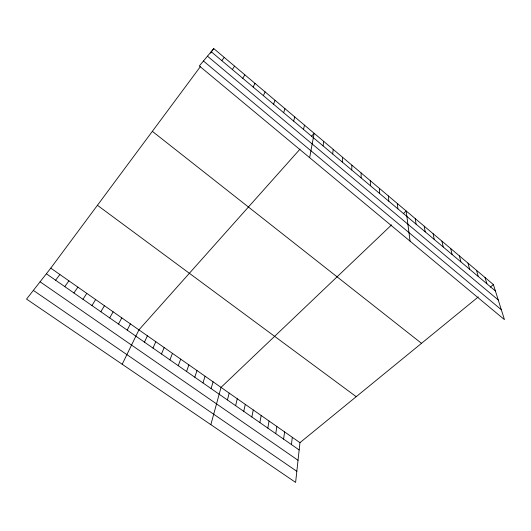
<?xml version="1.0" encoding="UTF-8"?>
<svg xmlns="http://www.w3.org/2000/svg" width="531" height="531" viewBox="0 0 531 531"><rect width="100%" height="100%" fill="white"/><g stroke="black" fill="none" stroke-linecap="round" stroke-linejoin="round"><path stroke-width="0.8" d="M361.12 177.905L361.14 172.953M351.728 170L351.9 165.154M342.256 162.021L342.581 157.289M332.698 153.983L333.183 149.357M478.285 296.929L299.955 442.668L295.614 482.413L26.55 299.092L50.777 268.142L200.406 66.601M291.413 444.553L292.309 437.312M283.607 439.117L284.609 431.915M323.06 145.866L323.704 141.359M275.748 433.641L276.85 426.486M267.836 428.125L269.044 421.017M309.659 157.68L314.14 133.288L311.418 136.348M259.871 422.57L261.179 415.507M251.84 416.981L253.26 409.965M243.762 411.346L245.289 404.376M303.526 129.425L304.495 125.15M235.625 405.677L237.264 398.754M227.427 399.962L229.18 393.093M293.63 121.095L294.771 116.939M210.847 424.661L221.035 387.391L391.639 224.852M211.099 388.586L213.077 381.816M202.975 382.924L205.066 376.207M283.647 112.691L284.955 108.656M194.791 377.222L197.001 370.552M186.554 371.481L188.877 364.863M178.257 365.693L180.693 359.135M273.571 104.215L275.058 100.299M169.9 359.872L172.456 353.367M161.484 354.004L164.159 347.553M153.008 348.097L155.809 341.705M263.409 95.66L265.069 91.87M144.472 342.15L147.392 335.811M122.21 364.266L138.923 329.877L300.055 149.092M253.154 87.024L254.993 83.367M127.208 330.123L130.394 323.903M118.486 324.043L121.798 317.883M109.698 317.923L113.143 311.823M242.8 78.316L244.831 74.785M100.85 311.75L104.428 305.717M91.936 305.537L95.646 299.564M232.359 69.528L234.569 66.129M82.955 299.278L86.799 293.371M73.909 292.973L77.891 287.132M64.795 286.621L68.924 280.846M221.819 60.653L224.221 57.394M210.415 53.12L213.781 48.587L493.392 284.576L504.45 319.622L199.324 65.957L213.781 48.587M55.616 280.222L59.884 274.514M403.334 213.708L406.195 210.98L410.058 241.147M490.226 287.165L493.392 284.576M33.36 290.397L296.829 471.309M40.09 281.795L298.03 460.284M46.363 273.777L299.159 449.956M50.777 268.142L299.955 442.668M97.432 205.298L356.221 396.684M152.337 131.343L421.508 343.331M203.439 61.012L501.33 309.726M207.468 56.173L498.257 299.982M211.185 51.706L495.396 290.928M484.995 277.487L486.881 283.76M476.533 270.339L478.292 276.525M467.99 263.137L469.63 269.237M459.388 255.869L460.895 261.883M450.706 248.548L452.087 254.468M441.951 241.16L443.199 246.995M433.123 233.706L434.239 239.448M424.223 226.199L425.205 231.841M415.249 218.619L416.085 224.168M397.334 203.499L397.892 208.856M388.4 195.959L388.818 201.216M379.393 188.359L379.665 193.51M370.306 180.686L370.432 185.744"/></g></svg>
